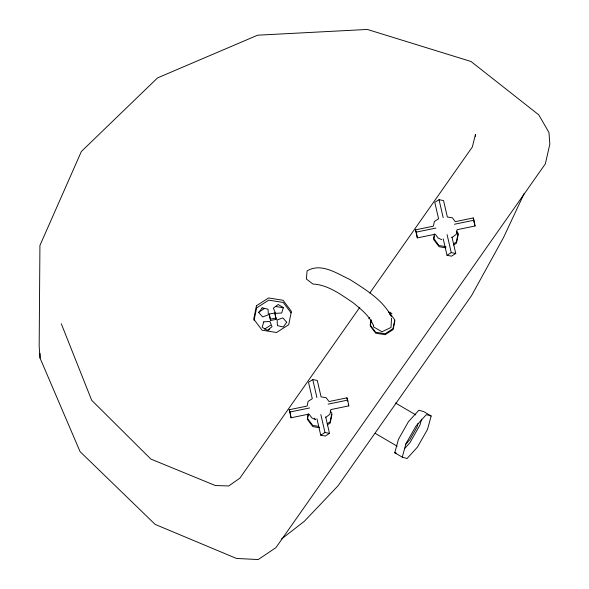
<?xml version="1.0" encoding="UTF-8"?>
<svg xmlns="http://www.w3.org/2000/svg" width="589" height="589" viewBox="0 0 589 589"><rect width="100%" height="100%" fill="white"/><g stroke="black" fill="none" stroke-linecap="round" stroke-linejoin="round"><path stroke-width="0.88" d="M40.045 358.083L39.169 346.42L39.927 245.466L81.363 151.491L157.558 77.895L257.643 35.185L367.352 29.45L471.038 61.499L538.78 114.862L548.955 132.481L549.831 144.15L545.355 163.83L275.939 547.623L258.232 559.55L236.461 558.446L155.157 524.401L80.067 451.623L40.045 358.083L40.081 353.496M373.514 325.099L373.419 326.799L381.944 331.798L391.015 327.455L391.56 318.112M254.08 320.409L256.598 307.951L268.746 300.14L283.235 302.452L291.054 312.833M308.209 413.876L307.333 418.219L312.759 425.435L318.767 426.392M308.297 415.076L307.421 419.427L312.855 426.635L319.709 427.732M331.96 414.361L330.201 423.057L327.322 424.905M371.232 319.761L370.179 324.995L375.627 332.233L385.096 333.742L393.032 328.64L394.799 319.915L389.351 312.678M371.306 320.725L370.253 325.96L375.701 333.197L385.162 334.707L393.106 329.604L394.873 320.88M434.483 233.995L433.6 238.339L439.033 245.554L445.895 246.644M434.395 236.064L433.695 239.546L439.122 246.754L445.983 247.851M394.763 452.757L398.444 439.335L408.427 421.717L418.882 410.216L423.668 411.586L431.177 415.989L427.496 429.41L417.513 447.029L407.058 458.522L402.272 457.16L394.763 452.757L396.36 453.213M402.272 457.16L405.946 443.738L415.937 426.119L426.384 414.619L431.177 415.989M418.021 423.417L417.049 426.966L409.789 439.769L405.703 444.268M421.599 419.132L419.994 425.008L410.003 442.626L404.474 448.715M524.276 193.28L503.529 237.544L471.517 295.678L338.086 485.763L304.373 521.258L281.38 539.141M359.791 307.318L239.833 478.202L228.731 485.947L215.324 485.535L150.85 459.059L91.685 400.277L61.293 323.759M369.826 293.013L472.341 146.978L475.419 134.52L475.551 136.324M368.802 318.73L369.723 317.581M451.822 237.647L456.21 234.341L457.145 229.688L475.073 225.992L474.012 220.205L473.217 217.959L455.29 221.655L452.389 217.797L447.346 216.995L443.546 200.562L439.033 199.7L434.785 202.373L438.584 218.799L434.351 221.523L433.408 226.169L415.488 229.865L417.343 237.897L435.264 234.201L438.164 238.059L441.787 239.716M325.548 417.527L329.936 414.222L330.878 409.569L348.798 405.873L347.738 400.093L346.943 397.84L329.023 401.536L326.115 397.678L321.071 396.876L317.28 380.442L312.766 379.581L308.518 382.254L312.31 398.687L308.076 401.404L307.134 406.049L289.214 409.745L291.069 417.778L308.989 414.082L311.898 417.94L315.513 419.596L314.467 418.205M258.519 312.31L264.594 308.408M264.557 329.096L270.631 325.194M268.216 330.245L269.755 329.251M453.501 243.824L456.379 241.976L458.139 233.281L456.512 231.116M453.596 245.024L456.468 243.176L458.227 234.481L457.145 233.038M327.234 423.705L330.112 421.857L331.865 413.161L330.238 410.997M443.215 238.862L447.007 255.295L451.255 252.622L455.768 253.491L451.977 237.058M455.768 253.491L451.52 256.156L447.007 255.295M316.941 418.75L320.733 435.175L324.981 432.503L329.494 433.371L325.702 416.938M329.494 433.371L325.246 436.037L320.733 435.175M415.488 229.865L416.283 232.118L435.882 228.076M454.406 224.254L474.012 220.205M269.283 314.092L274.813 312.95L275.983 318.016L276.086 319.378L270.557 320.519L269.283 314.092L270.557 320.519M270.454 319.157L275.983 318.016M289.214 409.745L290.009 411.998L309.615 407.956M328.132 404.135L347.738 400.093M388.534 312.089L390.316 312.369L391.95 313.959M275.49 306.494L283.64 307.789M395.41 402.957L415.797 414.914M375.193 433.335L397.148 446.212M389.425 313.642L390.514 315.093M391.376 316.492C382.6 299.551 365.239 289.398 349.704 279.392C336.879 273.524 321.13 262.377 307.06 270.925L306.376 279.053L312.928 284.031C328.044 284.804 340.84 294.515 352.995 302.621C360.785 309.21 369.62 315.682 373.389 325.548M474.543 224.49L475.073 225.992M348.268 404.371L348.798 405.873M439.033 199.7L443.186 217.672M447.103 234.65L451.255 252.622M312.766 379.581L316.911 397.553M320.836 414.538L324.981 432.503M276.086 319.378L274.813 312.95M473.217 217.959L473.519 219.609M473.821 221.265L474.123 222.914M416.283 232.118L417.343 237.897M346.943 397.84L347.547 401.146M290.009 411.998L291.069 417.778M256.429 305.765L253.734 319.113L262.068 330.186L276.558 332.498L288.713 324.694L291.408 311.345L283.073 300.272L268.584 297.96L256.429 305.765M263.762 321.83L262.171 327.293L267.31 330.311L272.081 326.711L269.887 321.469L263.762 321.83M283.302 307.532L281.711 312.995L275.578 313.355L273.392 308.121L278.163 304.513L283.302 307.532M262.12 307.826L258.777 312.59L262.635 316.934L268.363 314.85L268.047 309.218L262.12 307.826M286.696 322.235L283.353 326.998L277.426 325.607L277.11 319.974L282.838 317.891L286.696 322.235"/></g></svg>
